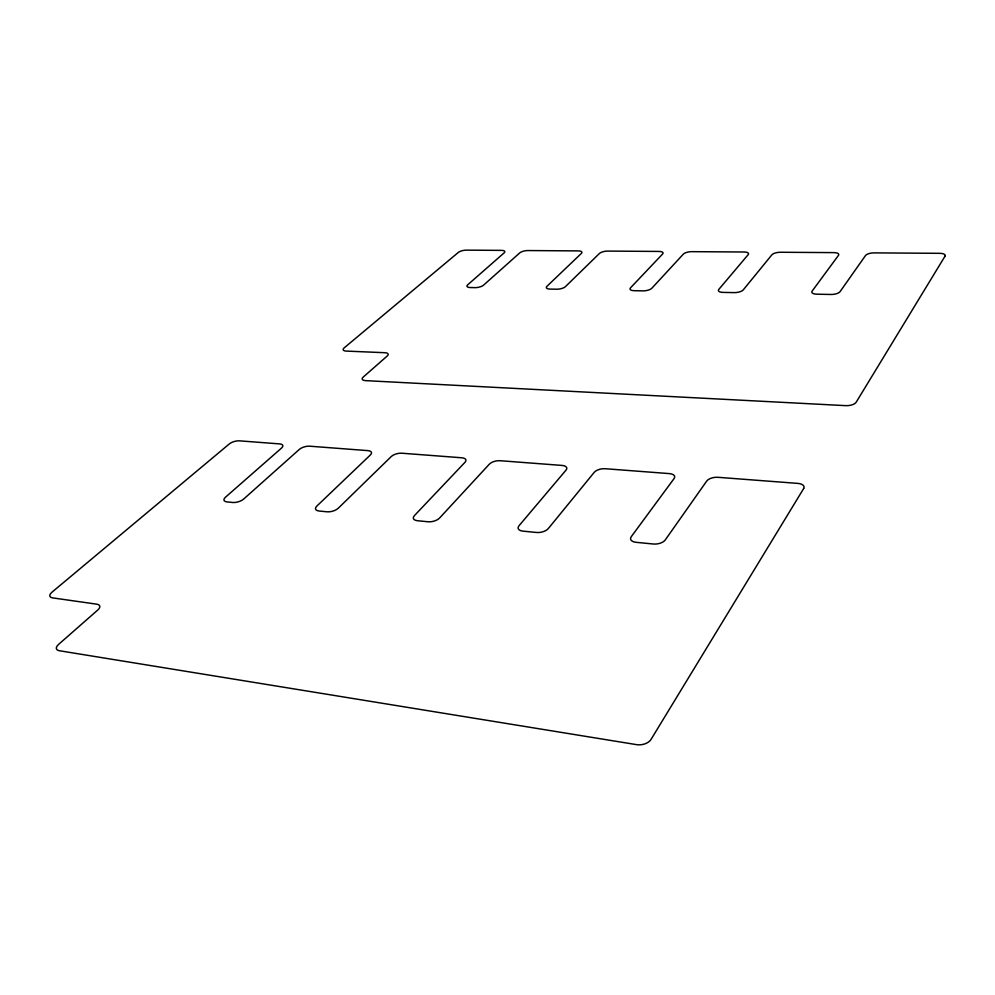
<?xml version="1.0" encoding="UTF-8"?>
<svg xmlns="http://www.w3.org/2000/svg" width="995" height="995" viewBox="0 0 995 995"><rect width="100%" height="100%" fill="white"/><g stroke="black" fill="none" stroke-linecap="round" stroke-linejoin="round"><path stroke-width="1.49" d="M803.661 488.545L651.041 739.409A11.032 6.878 -9.9 0 1 636.676 744.658L59.364 650.73A9.452 4.39 -21 0 1 58.556 644.424L97.784 610.01A9.079 4.129 -20 0 0 96.751 604.176L52.598 597.883A8.893 3.918 -20.1 0 1 51.877 592.274L229.273 443.957A7.537 3.072 -16 0 1 239.434 440.835L279.657 443.907A7.624 3.172 -15.5 0 1 281.597 448.011L225.417 497.276A8.072 3.495 -16.7 0 0 227.134 501.928L232.73 502.487A8.084 3.52 -16.6 0 0 243.663 499.055L299.358 449.392A7.686 3.259 -15.1 0 1 309.681 446.195L367.889 450.623A7.811 3.408 -14.3 0 1 370.414 454.914L316.771 506.144A8.271 3.769 -15.4 0 0 319.121 511.02L327.094 511.803A8.283 3.793 -15.3 0 0 338.263 508.234L391.271 456.531A7.898 3.495 -13.8 0 1 401.793 453.21L461.854 457.787A8.035 3.644 -12.8 0 1 465.038 462.252L414.405 515.634A8.507 4.055 -13.9 0 0 417.465 520.733L428.148 521.778A8.532 4.092 -13.7 0 0 439.541 518.072L489.366 464.143A8.134 3.744 -12.2 0 1 500.099 460.71L562.138 465.436A8.296 3.893 -11.1 0 1 566.055 470.1L518.98 525.783A8.781 4.366 -11.9 0 0 522.848 531.131L536.616 532.487A8.818 4.403 -11.6 0 0 548.257 528.631L594.276 472.289A8.42 4.005 -10.2 0 1 605.221 468.72L669.374 473.608A8.619 4.154 -9 0 1 674.137 478.483L631.265 536.691A9.117 4.689 -9.5 0 0 636.054 542.312L653.342 544.016A9.179 4.739 -9.2 0 0 665.232 539.986L706.748 481.02A8.768 4.278 -8 0 1 717.917 477.301L797.828 483.396A9.042 4.465 -6.3 0 1 803.661 488.545M945.051 256.125L856.16 402.241A8.37 3.744 -5.8 0 1 845.787 405.649L365.414 380.625A7.077 2.798 -13.7 0 1 363.15 377.142L387.266 355.974A6.89 2.662 -13.3 0 0 384.941 352.715L346.21 351.086A6.754 2.55 -13.7 0 1 344.146 347.902L458.285 252.469A6.032 2.065 -11.8 0 1 466.294 250.143L501.592 250.379A6.107 2.114 -11.4 0 1 504.191 252.817L467.662 284.844A6.368 2.288 -11.8 0 0 470.212 287.543L475.1 287.642A6.38 2.301 -11.8 0 0 483.582 285.142L519.701 252.929A6.157 2.152 -11.1 0 1 527.81 250.553L578.344 250.902A6.268 2.214 -10.4 0 1 581.391 253.389L546.939 286.299A6.542 2.413 -10.8 0 0 549.949 289.085L556.814 289.209A6.555 2.425 -10.7 0 0 565.434 286.635L599.376 253.526A6.331 2.251 -10.1 0 1 607.597 251.088L659.1 251.436A6.455 2.326 -9.4 0 1 662.608 253.999L630.519 287.829A6.729 2.537 -9.6 0 0 634.051 290.689L643.106 290.863A6.754 2.55 -9.5 0 0 651.862 288.214L683.316 254.16A6.53 2.376 -8.9 0 1 691.662 251.66L744.16 252.009A6.667 2.438 -8.2 0 1 748.19 254.645L718.776 289.445A6.965 2.674 -8.3 0 0 722.867 292.393L734.372 292.617A6.99 2.687 -8.2 0 0 743.253 289.893L771.896 254.819A6.766 2.487 -7.7 0 1 780.366 252.257L833.897 252.618A6.915 2.55 -7 0 1 838.499 255.329L812.107 291.149A7.226 2.798 -6.9 0 0 816.82 294.197L831.049 294.47A7.263 2.823 -6.7 0 0 840.066 291.659L865.513 255.528A7.027 2.599 -6.4 0 1 874.107 252.879L939.74 253.327A7.226 2.674 -5.5 0 1 945.051 256.125"/></g></svg>
